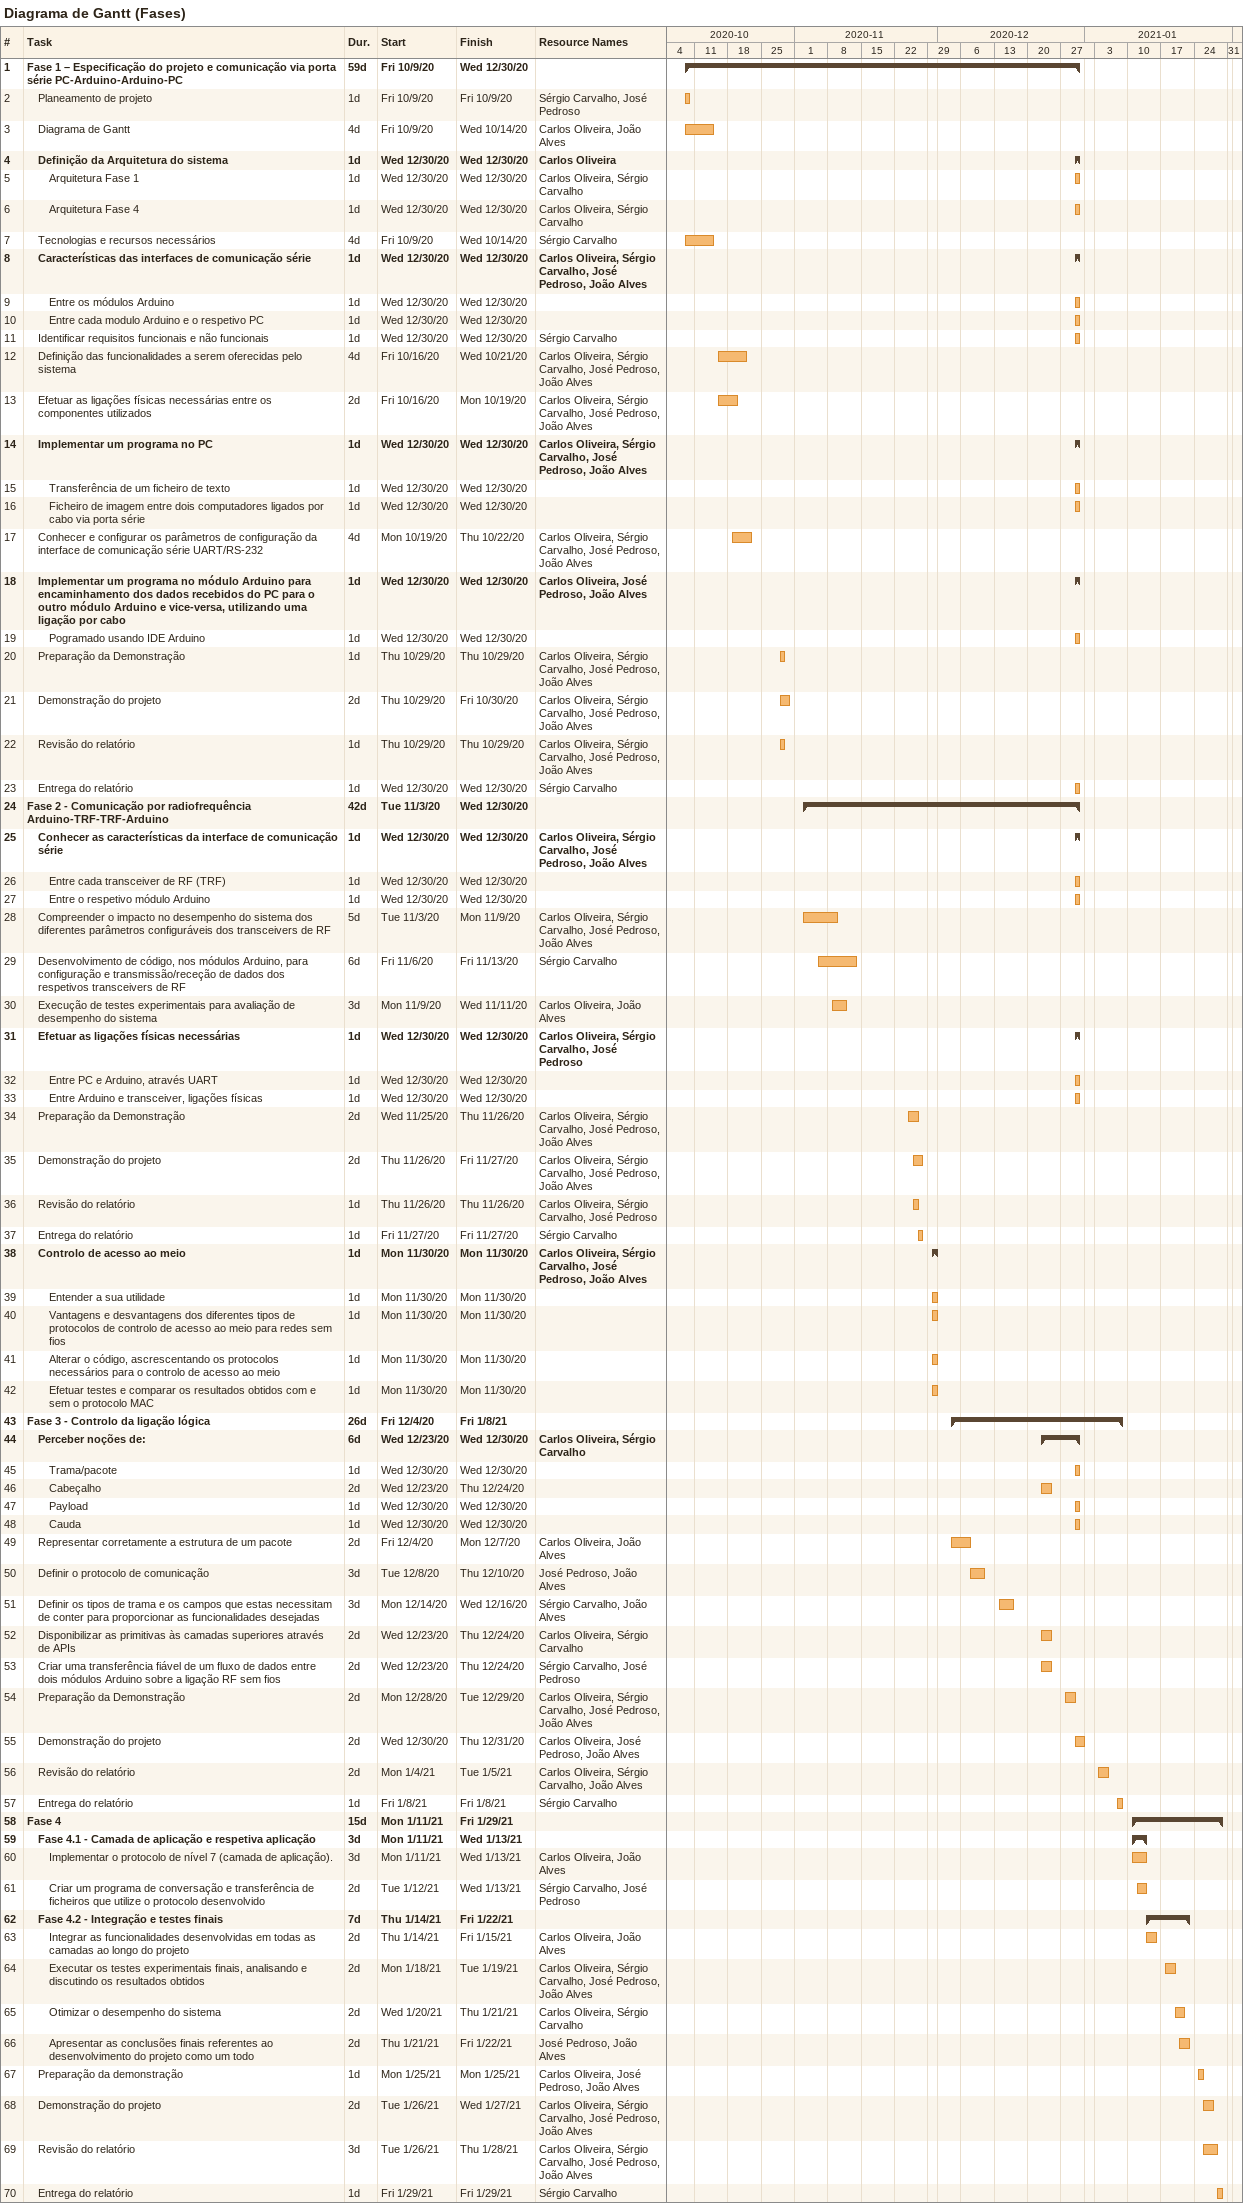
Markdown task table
Diagrama de Gantt (Fases)

| ID | Level | Task | Duration | Start | Finish | Resources |
|---|---|---|---|---|---|---|
| 1 | 1 | **Fase 1 – Especificação do projeto e comunicação via porta série PC-Arduino-Arduino-PC** | 59d | 2020-10-09 | 2020-12-30 |  |
| 2 | 2 | Planeamento de projeto | 1d | 2020-10-09 | 2020-10-09 | Sérgio Carvalho, José Pedroso |
| 3 | 2 | Diagrama de Gantt | 4d | 2020-10-09 | 2020-10-14 | Carlos Oliveira, João Alves |
| 4 | 2 | **Definição da Arquitetura do sistema** | 1d | 2020-12-30 | 2020-12-30 | Carlos Oliveira |
| 5 | 3 | Arquitetura Fase 1 | 1d | 2020-12-30 | 2020-12-30 | Carlos Oliveira, Sérgio Carvalho |
| 6 | 3 | Arquitetura Fase 4 | 1d | 2020-12-30 | 2020-12-30 | Carlos Oliveira, Sérgio Carvalho |
| 7 | 2 | Tecnologias e recursos necessários | 4d | 2020-10-09 | 2020-10-14 | Sérgio Carvalho |
| 8 | 2 | **Características das interfaces de comunicação série** | 1d | 2020-12-30 | 2020-12-30 | Carlos Oliveira, Sérgio Carvalho, José Pedroso, João Alves |
| 9 | 3 | Entre os módulos Arduino | 1d | 2020-12-30 | 2020-12-30 |  |
| 10 | 3 | Entre cada modulo Arduino e o respetivo PC | 1d | 2020-12-30 | 2020-12-30 |  |
| 11 | 2 | Identificar requisitos funcionais e não funcionais | 1d | 2020-12-30 | 2020-12-30 | Sérgio Carvalho |
| 12 | 2 | Definição das funcionalidades a serem oferecidas pelo sistema | 4d | 2020-10-16 | 2020-10-21 | Carlos Oliveira, Sérgio Carvalho, José Pedroso, João Alves |
| 13 | 2 | Efetuar as ligações físicas necessárias entre os componentes utilizados | 2d | 2020-10-16 | 2020-10-19 | Carlos Oliveira, Sérgio Carvalho, José Pedroso, João Alves |
| 14 | 2 | **Implementar um programa no PC** | 1d | 2020-12-30 | 2020-12-30 | Carlos Oliveira, Sérgio Carvalho, José Pedroso, João Alves |
| 15 | 3 | Transferência de um ficheiro de texto | 1d | 2020-12-30 | 2020-12-30 |  |
| 16 | 3 | Ficheiro de imagem entre dois computadores ligados por cabo via porta série | 1d | 2020-12-30 | 2020-12-30 |  |
| 17 | 2 | Conhecer e configurar os parâmetros de configuração da interface de comunicação série UART/RS-232 | 4d | 2020-10-19 | 2020-10-22 | Carlos Oliveira, Sérgio Carvalho, José Pedroso, João Alves |
| 18 | 2 | **Implementar um programa no módulo Arduino para encaminhamento dos dados recebidos do PC para o outro módulo Arduino e vice-versa, utilizando uma ligação por cabo** | 1d | 2020-12-30 | 2020-12-30 | Carlos Oliveira, José Pedroso, João Alves |
| 19 | 3 | Pogramado usando IDE Arduino | 1d | 2020-12-30 | 2020-12-30 |  |
| 20 | 2 | Preparação da Demonstração | 1d | 2020-10-29 | 2020-10-29 | Carlos Oliveira, Sérgio Carvalho, José Pedroso, João Alves |
| 21 | 2 | Demonstração do projeto | 2d | 2020-10-29 | 2020-10-30 | Carlos Oliveira, Sérgio Carvalho, José Pedroso, João Alves |
| 22 | 2 | Revisão do relatório | 1d | 2020-10-29 | 2020-10-29 | Carlos Oliveira, Sérgio Carvalho, José Pedroso, João Alves |
| 23 | 2 | Entrega do relatório | 1d | 2020-12-30 | 2020-12-30 | Sérgio Carvalho |
| 24 | 1 | **Fase 2 - Comunicação por radiofrequência Arduino-TRF-TRF-Arduino** | 42d | 2020-11-03 | 2020-12-30 |  |
| 25 | 2 | **Conhecer as características da interface de comunicação série** | 1d | 2020-12-30 | 2020-12-30 | Carlos Oliveira, Sérgio Carvalho, José Pedroso, João Alves |
| 26 | 3 | Entre cada transceiver de RF (TRF) | 1d | 2020-12-30 | 2020-12-30 |  |
| 27 | 3 | Entre o respetivo módulo Arduino | 1d | 2020-12-30 | 2020-12-30 |  |
| 28 | 2 | Compreender o impacto no desempenho do sistema dos diferentes parâmetros configuráveis dos transceivers de RF | 5d | 2020-11-03 | 2020-11-09 | Carlos Oliveira, Sérgio Carvalho, José Pedroso, João Alves |
| 29 | 2 | Desenvolvimento de código, nos módulos Arduino, para configuração e transmissão/receção de dados dos respetivos transceivers de RF | 6d | 2020-11-06 | 2020-11-13 | Sérgio Carvalho |
| 30 | 2 | Execução de testes experimentais para avaliação de desempenho do sistema | 3d | 2020-11-09 | 2020-11-11 | Carlos Oliveira, João Alves |
| 31 | 2 | **Efetuar as ligações físicas necessárias** | 1d | 2020-12-30 | 2020-12-30 | Carlos Oliveira, Sérgio Carvalho, José Pedroso |
| 32 | 3 | Entre PC e Arduino, através UART | 1d | 2020-12-30 | 2020-12-30 |  |
| 33 | 3 | Entre Arduino e transceiver, ligações físicas | 1d | 2020-12-30 | 2020-12-30 |  |
| 34 | 2 | Preparação da Demonstração | 2d | 2020-11-25 | 2020-11-26 | Carlos Oliveira, Sérgio Carvalho, José Pedroso, João Alves |
| 35 | 2 | Demonstração do projeto | 2d | 2020-11-26 | 2020-11-27 | Carlos Oliveira, Sérgio Carvalho, José Pedroso, João Alves |
| 36 | 2 | Revisão do relatório | 1d | 2020-11-26 | 2020-11-26 | Carlos Oliveira, Sérgio Carvalho, José Pedroso |
| 37 | 2 | Entrega do relatório | 1d | 2020-11-27 | 2020-11-27 | Sérgio Carvalho |
| 38 | 2 | **Controlo de acesso ao meio** | 1d | 2020-11-30 | 2020-11-30 | Carlos Oliveira, Sérgio Carvalho, José Pedroso, João Alves |
| 39 | 3 | Entender a sua utilidade | 1d | 2020-11-30 | 2020-11-30 |  |
| 40 | 3 | Vantagens e desvantagens dos diferentes tipos de protocolos de controlo de acesso ao meio para redes sem fios | 1d | 2020-11-30 | 2020-11-30 |  |
| 41 | 3 | Alterar o código, ascrescentando os protocolos necessários para o controlo de acesso ao meio | 1d | 2020-11-30 | 2020-11-30 |  |
| 42 | 3 | Efetuar testes e comparar os resultados obtidos com e sem o protocolo MAC | 1d | 2020-11-30 | 2020-11-30 |  |
| 43 | 1 | **Fase 3 - Controlo da ligação lógica** | 26d | 2020-12-04 | 2021-01-08 |  |
| 44 | 2 | **Perceber noções de:** | 6d | 2020-12-23 | 2020-12-30 | Carlos Oliveira, Sérgio Carvalho |
| 45 | 3 | Trama/pacote | 1d | 2020-12-30 | 2020-12-30 |  |
| 46 | 3 | Cabeçalho | 2d | 2020-12-23 | 2020-12-24 |  |
| 47 | 3 | Payload | 1d | 2020-12-30 | 2020-12-30 |  |
| 48 | 3 | Cauda | 1d | 2020-12-30 | 2020-12-30 |  |
| 49 | 2 | Representar corretamente a estrutura de um pacote | 2d | 2020-12-04 | 2020-12-07 | Carlos Oliveira, João Alves |
| 50 | 2 | Definir o protocolo de comunicação | 3d | 2020-12-08 | 2020-12-10 | José Pedroso, João Alves |
| 51 | 2 | Definir os tipos de trama e os campos que estas necessitam de conter para proporcionar as funcionalidades desejadas | 3d | 2020-12-14 | 2020-12-16 | Sérgio Carvalho, João Alves |
| 52 | 2 | Disponibilizar as primitivas às camadas superiores através de APIs | 2d | 2020-12-23 | 2020-12-24 | Carlos Oliveira, Sérgio Carvalho |
| 53 | 2 | Criar uma transferência fiável de um fluxo de dados entre dois módulos Arduino sobre a ligação RF sem fios | 2d | 2020-12-23 | 2020-12-24 | Sérgio Carvalho, José Pedroso |
| 54 | 2 | Preparação da Demonstração | 2d | 2020-12-28 | 2020-12-29 | Carlos Oliveira, Sérgio Carvalho, José Pedroso, João Alves |
| 55 | 2 | Demonstração do projeto | 2d | 2020-12-30 | 2020-12-31 | Carlos Oliveira, José Pedroso, João Alves |
| 56 | 2 | Revisão do relatório | 2d | 2021-01-04 | 2021-01-05 | Carlos Oliveira, Sérgio Carvalho, João Alves |
| 57 | 2 | Entrega do relatório | 1d | 2021-01-08 | 2021-01-08 | Sérgio Carvalho |
| 58 | 1 | **Fase 4** | 15d | 2021-01-11 | 2021-01-29 |  |
| 59 | 2 | **Fase 4.1 - Camada de aplicação e respetiva aplicação** | 3d | 2021-01-11 | 2021-01-13 |  |
| 60 | 3 | Implementar o protocolo de nível 7 (camada de aplicação). | 3d | 2021-01-11 | 2021-01-13 | Carlos Oliveira, João Alves |
| 61 | 3 | Criar um programa de conversação e transferência de ficheiros que utilize o protocolo desenvolvido | 2d | 2021-01-12 | 2021-01-13 | Sérgio Carvalho, José Pedroso |
| 62 | 2 | **Fase 4.2 - Integração e testes finais** | 7d | 2021-01-14 | 2021-01-22 |  |
| 63 | 3 | Integrar as funcionalidades desenvolvidas em todas as camadas ao longo do projeto | 2d | 2021-01-14 | 2021-01-15 | Carlos Oliveira, João Alves |
| 64 | 3 | Executar os testes experimentais finais, analisando e discutindo os resultados obtidos | 2d | 2021-01-18 | 2021-01-19 | Carlos Oliveira, Sérgio Carvalho, José Pedroso, João Alves |
| 65 | 3 | Otimizar o desempenho do sistema | 2d | 2021-01-20 | 2021-01-21 | Carlos Oliveira, Sérgio Carvalho |
| 66 | 3 | Apresentar as conclusões finais referentes ao desenvolvimento do projeto como um todo | 2d | 2021-01-21 | 2021-01-22 | José Pedroso, João Alves |
| 67 | 2 | Preparação da demonstração | 1d | 2021-01-25 | 2021-01-25 | Carlos Oliveira, José Pedroso, João Alves |
| 68 | 2 | Demonstração do projeto | 2d | 2021-01-26 | 2021-01-27 | Carlos Oliveira, Sérgio Carvalho, José Pedroso, João Alves |
| 69 | 2 | Revisão do relatório | 3d | 2021-01-26 | 2021-01-28 | Carlos Oliveira, Sérgio Carvalho, José Pedroso, João Alves |
| 70 | 2 | Entrega do relatório | 1d | 2021-01-29 | 2021-01-29 | Sérgio Carvalho |
